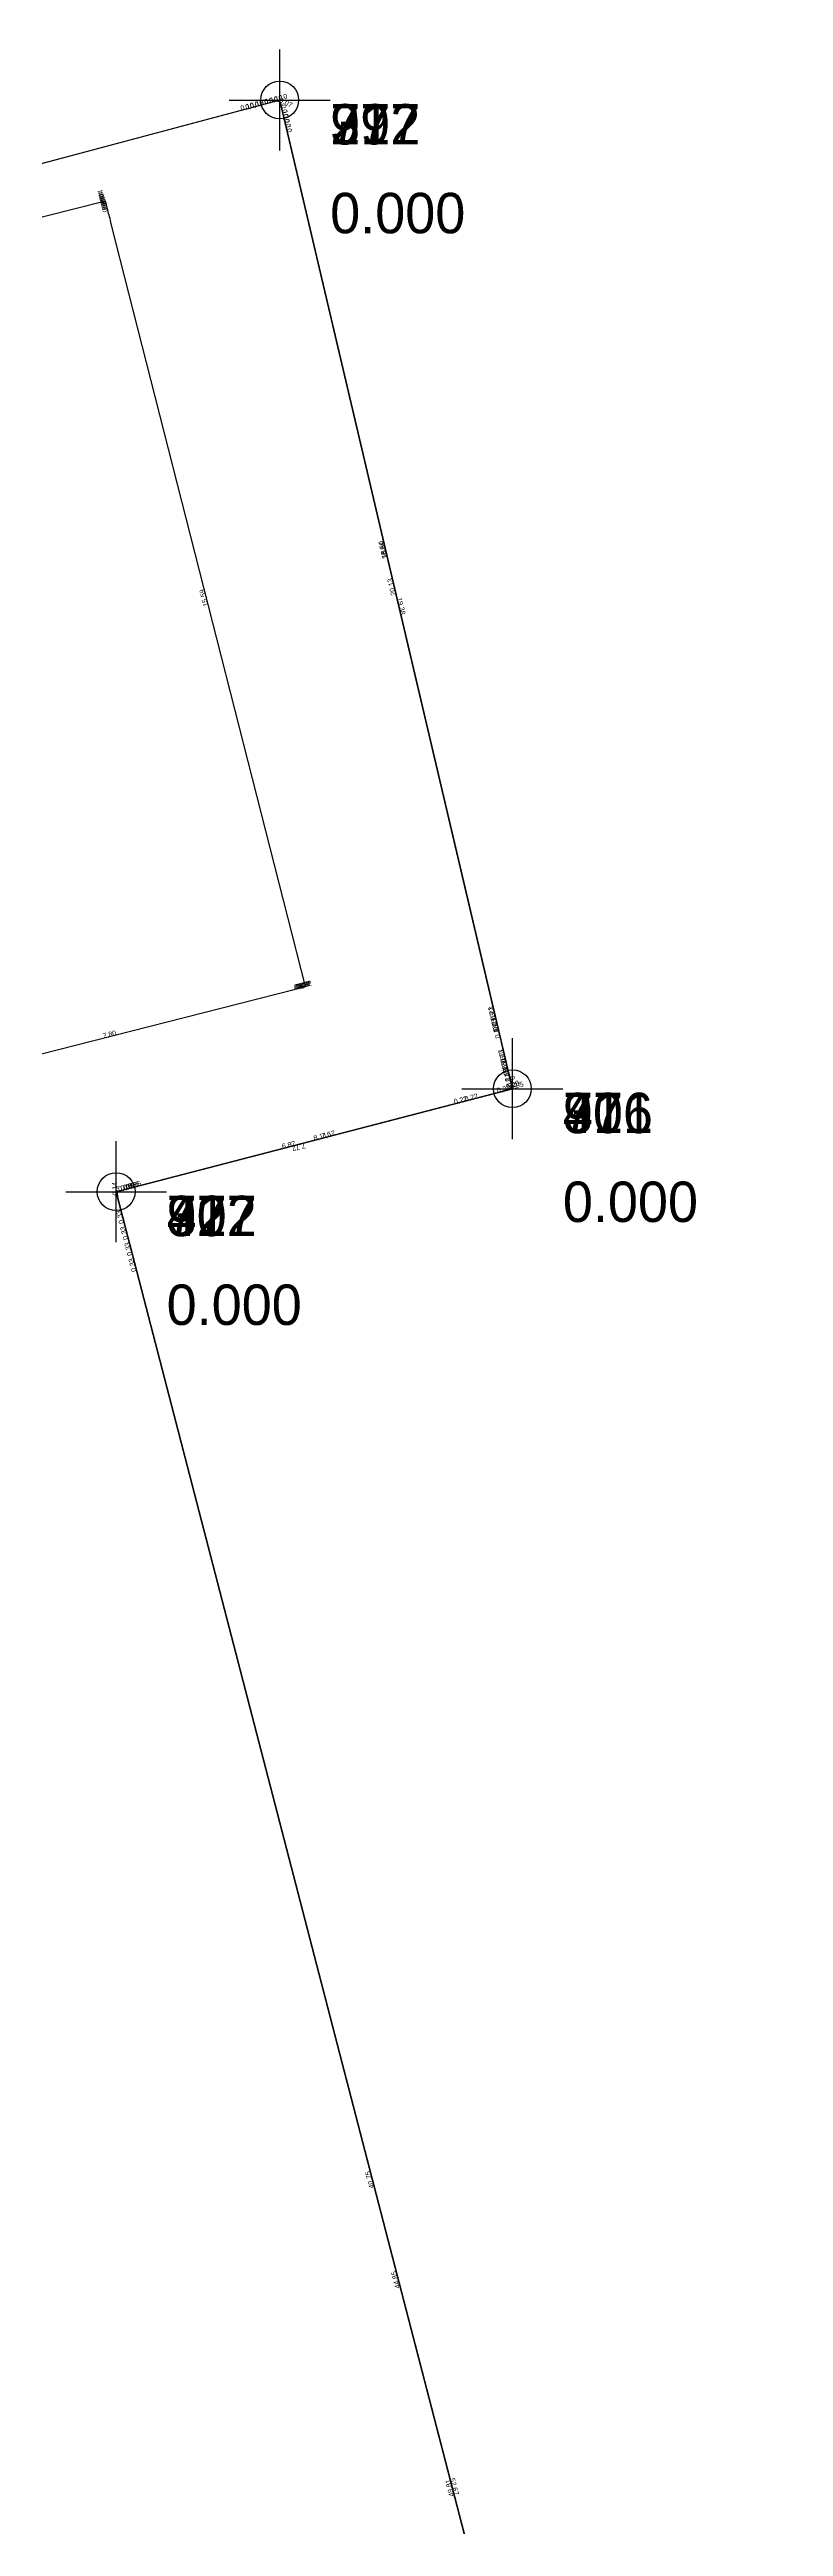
# Model space of a CAD drawing. Header units: metres. Extents: x 581016 to 32581287, y 5319908 to 5321142.
# Drawn here: x 581156.56 to 581171.1, y 5320193.09 to 5320242.17 of the extents above; entities that cross this region are included whole.
import ezdxf
from ezdxf.enums import TextEntityAlignment as Align

# ---------------------------------------------------------------- set-up
doc = ezdxf.new("R2010")
doc.units = ezdxf.units.M
doc.header["$PDMODE"] = 2
doc.header["$PDSIZE"] = 1
for name, color, linetype in [('EdgeLengths', 7, 'Continuous'), ('Flurstuecksgrenzedxf', 7, 'Continuous'), ('Gebaeudeumrissliniedxf', 7, 'Continuous'), ('Grenzpunktdxf', 7, 'Continuous'), ('PointHeights', 7, 'Continuous'), ('PointNames', 7, 'Continuous'), ('UmringIndustrieUGewerbefldxf', 7, 'Continuous'), ('UmringPWohnbauFldxf', 7, 'Continuous')]:
    doc.layers.add(name, color=color, linetype=linetype)

msp = doc.modelspace()

# ---------------------------------------------------------------- linework, layer by layer
at = {"layer": 'Flurstuecksgrenzedxf', "color": 178}
for points in [[(581141.75, 5320236), (581160.311, 5320240.954), (581160.405, 5320240.979), (581160.5, 5320241.005), (581160.595, 5320241.03), (581160.69, 5320241.055), (581160.784, 5320241.08), (581160.879, 5320241.106), (581160.974, 5320241.131), (581161.068, 5320241.156), (581161.13, 5320241.126), (581161.153, 5320241.031), (581161.175, 5320240.935), (581161.198, 5320240.839), (581161.22, 5320240.743), (581165.66, 5320221.876), (581165.683, 5320221.78), (581165.705, 5320221.684), (581165.728, 5320221.589), (581165.695, 5320221.571), (581165.657, 5320221.561), (581165.618, 5320221.551), (581165.58, 5320221.541), (581165.542, 5320221.531), (581165.503, 5320221.521), (581165.465, 5320221.511), (581165.426, 5320221.501), (581165.388, 5320221.491), (581165.35, 5320221.481), (581157.88, 5320219.54), (581171.1, 5320168.56)], [(581141.75, 5320236), (581160.311, 5320240.954), (581160.405, 5320240.979), (581160.5, 5320241.005), (581160.595, 5320241.03), (581160.69, 5320241.055), (581160.784, 5320241.08), (581160.879, 5320241.106), (581160.974, 5320241.131), (581161.068, 5320241.156), (581161.13, 5320241.126), (581161.153, 5320241.031), (581161.175, 5320240.935), (581161.198, 5320240.839), (581161.22, 5320240.743), (581165.66, 5320221.876), (581165.683, 5320221.78), (581165.705, 5320221.684), (581165.728, 5320221.589), (581165.695, 5320221.571), (581165.657, 5320221.561), (581165.618, 5320221.551), (581165.58, 5320221.541), (581165.542, 5320221.531), (581165.503, 5320221.521), (581165.465, 5320221.511), (581165.426, 5320221.501), (581165.388, 5320221.491), (581165.35, 5320221.481), (581157.88, 5320219.54), (581171.1, 5320168.56)], [(581170.83, 5320169.602), (581158.327, 5320217.818), (581158.244, 5320218.135), (581158.162, 5320218.452), (581158.08, 5320218.77), (581157.998, 5320219.087), (581157.915, 5320219.404), (581157.908, 5320219.547), (581157.957, 5320219.56), (581158.006, 5320219.573), (581158.054, 5320219.585), (581158.103, 5320219.598), (581158.152, 5320219.611), (581158.201, 5320219.623), (581158.25, 5320219.636), (581165.674, 5320221.565), (581165.723, 5320221.578), (581165.705, 5320221.684), (581165.677, 5320221.806), (581165.648, 5320221.928), (581165.619, 5320222.05), (581165.591, 5320222.172), (581165.562, 5320222.294), (581165.533, 5320222.416), (581165.505, 5320222.538), (581165.476, 5320222.66), (581165.447, 5320222.782), (581165.419, 5320222.903), (581165.39, 5320223.025), (581161.12, 5320241.17), (581142.921, 5320236.312)], [(581170.83, 5320169.602), (581158.327, 5320217.818), (581158.244, 5320218.135), (581158.162, 5320218.452), (581158.08, 5320218.77), (581157.998, 5320219.087), (581157.915, 5320219.404), (581157.908, 5320219.547), (581157.957, 5320219.56), (581158.006, 5320219.573), (581158.054, 5320219.585), (581158.103, 5320219.598), (581158.152, 5320219.611), (581158.201, 5320219.623), (581158.25, 5320219.636), (581165.674, 5320221.565), (581165.723, 5320221.578), (581165.705, 5320221.684), (581165.677, 5320221.806), (581165.648, 5320221.928), (581165.619, 5320222.05), (581165.591, 5320222.172), (581165.562, 5320222.294), (581165.533, 5320222.416), (581165.505, 5320222.538), (581165.476, 5320222.66), (581165.447, 5320222.782), (581165.419, 5320222.903), (581165.39, 5320223.025), (581161.12, 5320241.17), (581142.921, 5320236.312)]]:
    msp.add_lwpolyline(points, dxfattribs=at)
at = {"layer": 'Gebaeudeumrissliniedxf', "color": 178}
msp.add_lwpolyline([(581153.851, 5320221.625), (581161.408, 5320223.547), (581161.425, 5320223.552), (581161.442, 5320223.556), (581161.46, 5320223.561), (581161.477, 5320223.565), (581161.494, 5320223.57), (581161.512, 5320223.574), (581161.529, 5320223.579), (581161.546, 5320223.583), (581161.563, 5320223.588), (581161.581, 5320223.592), (581161.598, 5320223.597), (581161.615, 5320223.601), (581161.633, 5320223.606), (581157.784, 5320238.715), (581157.775, 5320238.75), (581157.766, 5320238.784), (581157.758, 5320238.819), (581157.749, 5320238.854), (581157.74, 5320238.888), (581157.731, 5320238.923), (581157.722, 5320238.957), (581157.713, 5320238.992), (581157.704, 5320239.027), (581157.695, 5320239.061), (581157.687, 5320239.096), (581157.678, 5320239.131), (581157.669, 5320239.165), (581149.85, 5320237.19)], dxfattribs=at)
msp.add_lwpolyline([(581153.851, 5320221.625), (581161.408, 5320223.547), (581161.425, 5320223.552), (581161.442, 5320223.556), (581161.46, 5320223.561), (581161.477, 5320223.565), (581161.494, 5320223.57), (581161.512, 5320223.574), (581161.529, 5320223.579), (581161.546, 5320223.583), (581161.563, 5320223.588), (581161.581, 5320223.592), (581161.598, 5320223.597), (581161.615, 5320223.601), (581161.633, 5320223.606), (581157.784, 5320238.715), (581157.775, 5320238.75), (581157.766, 5320238.784), (581157.758, 5320238.819), (581157.749, 5320238.854), (581157.74, 5320238.888), (581157.731, 5320238.923), (581157.722, 5320238.957), (581157.713, 5320238.992), (581157.704, 5320239.027), (581157.695, 5320239.061), (581157.687, 5320239.096), (581157.678, 5320239.131), (581157.669, 5320239.165), (581149.85, 5320237.19)], dxfattribs=at)
at = {"layer": 'Grenzpunktdxf', "color": 178}
for centre in [(581161.12, 5320241.17), (581161.12, 5320241.17), (581161.12, 5320241.17), (581161.12, 5320241.17), (581165.73, 5320221.58), (581165.73, 5320221.58), (581165.73, 5320221.58), (581165.73, 5320221.58), (581157.88, 5320219.54), (581157.88, 5320219.54), (581157.88, 5320219.54), (581157.88, 5320219.54)]:
    msp.add_circle(centre, 0.375, dxfattribs=at)
at = {"layer": 'Grenzpunktdxf', "linetype": 'Continuous'}
for p in [(581161.12, 5320241.17), (581161.12, 5320241.17), (581161.12, 5320241.17), (581161.12, 5320241.17), (581165.73, 5320221.58), (581165.73, 5320221.58), (581165.73, 5320221.58), (581165.73, 5320221.58), (581157.88, 5320219.54), (581157.88, 5320219.54), (581157.88, 5320219.54), (581157.88, 5320219.54)]:
    msp.add_point(p, dxfattribs=at)
at = {"layer": 'UmringIndustrieUGewerbefldxf', "color": 178}
msp.add_lwpolyline([(581168.109, 5320180.093), (581157.88, 5320219.54), (581164.477, 5320221.255), (581164.69, 5320221.31), (581164.903, 5320221.365), (581165.116, 5320221.42), (581165.329, 5320221.476), (581165.542, 5320221.531), (581165.724, 5320221.604), (581165.675, 5320221.813), (581165.626, 5320222.021), (581165.577, 5320222.23), (581165.528, 5320222.439), (581165.479, 5320222.648), (581165.43, 5320222.856), (581165.381, 5320223.065), (581161.12, 5320241.17), (581141.75, 5320236), (581140.72, 5320239.66), (581117.91, 5320233.651)], dxfattribs=at)
msp.add_lwpolyline([(581168.109, 5320180.093), (581157.88, 5320219.54), (581164.477, 5320221.255), (581164.69, 5320221.31), (581164.903, 5320221.365), (581165.116, 5320221.42), (581165.329, 5320221.476), (581165.542, 5320221.531), (581165.724, 5320221.604), (581165.675, 5320221.813), (581165.626, 5320222.021), (581165.577, 5320222.23), (581165.528, 5320222.439), (581165.479, 5320222.648), (581165.43, 5320222.856), (581165.381, 5320223.065), (581161.12, 5320241.17), (581141.75, 5320236), (581140.72, 5320239.66), (581117.91, 5320233.651)], dxfattribs=at)
at = {"layer": 'UmringPWohnbauFldxf', "color": 178}
msp.add_lwpolyline([(581169.138, 5320176.128), (581157.88, 5320219.54), (581165.73, 5320221.58), (581161.12, 5320241.17), (581144.109, 5320236.63), (581143.885, 5320236.57), (581143.661, 5320236.51), (581143.437, 5320236.45), (581143.214, 5320236.391), (581142.99, 5320236.331), (581142.766, 5320236.271), (581142.542, 5320236.211), (581142.318, 5320236.152), (581142.094, 5320236.092), (581141.871, 5320236.032), (581141.745, 5320236.02), (581141.733, 5320236.062), (581141.721, 5320236.104), (581140.72, 5320239.66), (581115.631, 5320233.05)], dxfattribs=at)
msp.add_lwpolyline([(581169.138, 5320176.128), (581157.88, 5320219.54), (581165.73, 5320221.58), (581161.12, 5320241.17), (581144.109, 5320236.63), (581143.885, 5320236.57), (581143.661, 5320236.51), (581143.437, 5320236.45), (581143.214, 5320236.391), (581142.99, 5320236.331), (581142.766, 5320236.271), (581142.542, 5320236.211), (581142.318, 5320236.152), (581142.094, 5320236.092), (581141.871, 5320236.032), (581141.745, 5320236.02), (581141.733, 5320236.062), (581141.721, 5320236.104), (581140.72, 5320239.66), (581115.631, 5320233.05)], dxfattribs=at)

# ---------------------------------------------------------------- texts
at = {"layer": 'EdgeLengths', "linetype": 'Continuous'}
for s, rotation, p in [('0,10', 14.9443, (581160.926, 5320241.108)), ('0,10', 14.9443, (581160.926, 5320241.108)), ('0,10', 14.9443, (581161.021, 5320241.134)), ('0,10', 14.9443, (581161.021, 5320241.134)), ('0,10', 14.9443, (581160.358, 5320240.957)), ('0,10', 14.9443, (581160.358, 5320240.957)), ('0,10', 14.9443, (581160.453, 5320240.982)), ('0,10', 14.9443, (581160.453, 5320240.982)), ('0,10', 14.9443, (581160.548, 5320241.007)), ('0,10', 14.9443, (581160.548, 5320241.007)), ('0,10', 14.9443, (581160.642, 5320241.032)), ('0,10', 14.9443, (581160.642, 5320241.032)), ('0,10', 14.9443, (581160.737, 5320241.058)), ('0,10', 14.9443, (581160.737, 5320241.058)), ('0,10', 14.9443, (581160.832, 5320241.083)), ('0,10', 14.9443, (581160.832, 5320241.083)), ('0,07', -25.6679, (581161.099, 5320241.131)), ('0,07', -25.6679, (581161.099, 5320241.131)), ('0,10', -76.7578, (581161.142, 5320241.069)), ('0,10', -76.7578, (581161.142, 5320241.069)), ('0,10', -76.7578, (581161.164, 5320240.973)), ('0,10', -76.7578, (581161.164, 5320240.973)), ('0,10', -76.7578, (581161.187, 5320240.877)), ('0,10', -76.7578, (581161.187, 5320240.877)), ('0,10', -76.7578, (581161.209, 5320240.781)), ('0,10', -76.7578, (581161.209, 5320240.781)), ('0,04', 104.3557, (581157.673, 5320239.138)), ('0,04', 104.3557, (581157.673, 5320239.138)), ('0,04', 104.3557, (581157.682, 5320239.103)), ('0,04', 104.3557, (581157.682, 5320239.103)), ('0,04', 104.3557, (581157.691, 5320239.069)), ('0,04', 104.3557, (581157.691, 5320239.069)), ('0,04', 104.3557, (581157.7, 5320239.034)), ('0,04', 104.3557, (581157.7, 5320239.034)), ('0,04', 104.3557, (581157.709, 5320238.999)), ('0,04', 104.3557, (581157.709, 5320238.999)), ('0,04', 104.3557, (581157.718, 5320238.965)), ('0,04', 104.3557, (581157.718, 5320238.965)), ('0,04', 104.3557, (581157.727, 5320238.93)), ('0,04', 104.3557, (581157.727, 5320238.93)), ('0,04', 104.3557, (581157.735, 5320238.896)), ('0,04', 104.3557, (581157.735, 5320238.896)), ('0,04', 104.3557, (581157.744, 5320238.861)), ('0,04', 104.3557, (581157.744, 5320238.861)), ('0,04', 104.3557, (581157.753, 5320238.826)), ('0,04', 104.3557, (581157.753, 5320238.826)), ('0,04', 104.3557, (581157.762, 5320238.792)), ('0,04', 104.3557, (581157.762, 5320238.792)), ('0,04', 104.3557, (581157.771, 5320238.757)), ('0,04', 104.3557, (581157.771, 5320238.757)), ('0,04', 104.3557, (581157.78, 5320238.722)), ('0,04', 104.3557, (581157.78, 5320238.722)), ('18,60', 103.2433, (581163.25, 5320232.108)), ('18,60', 103.2433, (581163.25, 5320232.108)), ('18,64', 103.2422, (581163.255, 5320232.088)), ('18,64', 103.2422, (581163.255, 5320232.088)), ('15,59', 104.29, (581159.708, 5320231.15)), ('15,59', 104.29, (581159.708, 5320231.15)), ('20,13', 103.2422, (581163.425, 5320231.365)), ('20,13', 103.2422, (581163.425, 5320231.365)), ('19,38', -76.7578, (581163.44, 5320231.3)), ('19,38', -76.7578, (581163.44, 5320231.3)), ('0,02', 14.537, (581161.416, 5320223.539)), ('0,02', 14.537, (581161.416, 5320223.539)), ('0,02', 14.537, (581161.434, 5320223.544)), ('0,02', 14.537, (581161.434, 5320223.544)), ('0,02', 14.537, (581161.451, 5320223.548)), ('0,02', 14.537, (581161.451, 5320223.548)), ('0,02', 14.537, (581161.468, 5320223.553)), ('0,02', 14.537, (581161.468, 5320223.553)), ('0,02', 14.537, (581161.486, 5320223.557)), ('0,02', 14.537, (581161.486, 5320223.557)), ('0,02', 14.537, (581161.503, 5320223.562)), ('0,02', 14.537, (581161.503, 5320223.562)), ('0,02', 14.537, (581161.52, 5320223.566)), ('0,02', 14.537, (581161.52, 5320223.566)), ('0,02', 14.537, (581161.537, 5320223.571)), ('0,02', 14.537, (581161.537, 5320223.571)), ('0,02', 14.537, (581161.555, 5320223.575)), ('0,02', 14.537, (581161.555, 5320223.575)), ('0,02', 14.537, (581161.572, 5320223.58)), ('0,02', 14.537, (581161.572, 5320223.58)), ('0,02', 14.537, (581161.589, 5320223.584)), ('0,02', 14.537, (581161.589, 5320223.584)), ('0,02', 14.537, (581161.607, 5320223.589)), ('0,02', 14.537, (581161.607, 5320223.589)), ('0,02', 14.537, (581161.624, 5320223.593)), ('0,02', 14.537, (581161.624, 5320223.593)), ('0,13', 103.2422, (581165.404, 5320222.954)), ('0,13', 103.2422, (581165.404, 5320222.954)), ('0,21', 103.2281, (581165.405, 5320222.951)), ('0,21', 103.2281, (581165.405, 5320222.951)), ('7,80', 14.274, (581157.629, 5320222.576)), ('7,80', 14.274, (581157.629, 5320222.576)), ('0,13', 103.2422, (581165.433, 5320222.832)), ('0,13', 103.2422, (581165.433, 5320222.832)), ('0,21', 103.2281, (581165.454, 5320222.742)), ('0,21', 103.2281, (581165.454, 5320222.742)), ('0,13', 103.2422, (581165.462, 5320222.711)), ('0,13', 103.2422, (581165.462, 5320222.711)), ('0,13', 103.2422, (581165.49, 5320222.589)), ('0,13', 103.2422, (581165.49, 5320222.589)), ('0,21', 103.2281, (581165.504, 5320222.533)), ('0,21', 103.2281, (581165.504, 5320222.533)), ('0,13', 103.2422, (581165.519, 5320222.467)), ('0,13', 103.2422, (581165.519, 5320222.467)), ('0,13', 103.2422, (581165.548, 5320222.345)), ('0,13', 103.2422, (581165.548, 5320222.345)), ('0,21', 103.2281, (581165.553, 5320222.325)), ('0,21', 103.2281, (581165.553, 5320222.325)), ('0,13', 103.2422, (581165.576, 5320222.223)), ('0,13', 103.2422, (581165.576, 5320222.223)), ('0,21', 103.2281, (581165.602, 5320222.116)), ('0,21', 103.2281, (581165.602, 5320222.116)), ('0,13', 103.2422, (581165.605, 5320222.101)), ('0,13', 103.2422, (581165.605, 5320222.101)), ('0,13', 103.2422, (581165.634, 5320221.979)), ('0,13', 103.2422, (581165.634, 5320221.979)), ('0,21', 103.2281, (581165.651, 5320221.907)), ('0,21', 103.2281, (581165.651, 5320221.907)), ('0,22', 14.5674, (581165.435, 5320221.493)), ('0,22', 14.5674, (581165.435, 5320221.493)), ('0,13', 103.2422, (581165.662, 5320221.857)), ('0,13', 103.2422, (581165.662, 5320221.857)), ('0,13', 103.2422, (581165.691, 5320221.735)), ('0,13', 103.2422, (581165.691, 5320221.735)), ('0,21', 103.2281, (581165.7, 5320221.698)), ('0,21', 103.2281, (581165.7, 5320221.698)), ('0,11', 99.4064, (581165.714, 5320221.621)), ('0,11', 99.4064, (581165.714, 5320221.621)), ('0,20', 21.7495, (581165.633, 5320221.557)), ('0,20', 21.7495, (581165.633, 5320221.557)), ('0,10', -76.7578, (581165.672, 5320221.818)), ('0,10', -76.7578, (581165.672, 5320221.818)), ('0,05', 14.5674, (581165.699, 5320221.562)), ('0,05', 14.5674, (581165.699, 5320221.562)), ('0,10', -76.7578, (581165.694, 5320221.722)), ('0,10', -76.7578, (581165.694, 5320221.722)), ('0,10', -76.7578, (581165.717, 5320221.627)), ('0,10', -76.7578, (581165.717, 5320221.627)), ('0,22', 14.5674, (581164.584, 5320221.272)), ('0,22', 14.5674, (581164.584, 5320221.272)), ('0,22', 14.5674, (581164.797, 5320221.327)), ('0,22', 14.5674, (581164.797, 5320221.327)), ('0,22', 14.5674, (581165.01, 5320221.383)), ('0,22', 14.5674, (581165.01, 5320221.383)), ('0,04', -165.4326, (581165.369, 5320221.476)), ('0,04', -165.4326, (581165.369, 5320221.476)), ('0,04', -165.4326, (581165.407, 5320221.486)), ('0,04', -165.4326, (581165.407, 5320221.486)), ('0,04', -165.4326, (581165.446, 5320221.496)), ('0,04', -165.4326, (581165.446, 5320221.496)), ('0,22', 14.5674, (581165.222, 5320221.438)), ('0,22', 14.5674, (581165.222, 5320221.438)), ('0,04', -165.4326, (581165.484, 5320221.506)), ('0,04', -165.4326, (581165.484, 5320221.506)), ('0,04', -165.4326, (581165.522, 5320221.516)), ('0,04', -165.4326, (581165.522, 5320221.516)), ('0,04', -165.4326, (581165.561, 5320221.526)), ('0,04', -165.4326, (581165.561, 5320221.526)), ('0,04', -165.4326, (581165.599, 5320221.536)), ('0,04', -165.4326, (581165.599, 5320221.536)), ('0,04', -165.4326, (581165.638, 5320221.546)), ('0,04', -165.4326, (581165.638, 5320221.546)), ('0,04', -165.4326, (581165.676, 5320221.556)), ('0,04', -165.4326, (581165.676, 5320221.556)), ('0,04', -151.5773, (581165.712, 5320221.57)), ('0,04', -151.5773, (581165.712, 5320221.57)), ('8,11', 14.5674, (581161.805, 5320220.55)), ('8,11', 14.5674, (581161.805, 5320220.55)), ('7,67', 14.5674, (581161.962, 5320220.591)), ('7,67', 14.5674, (581161.962, 5320220.591)), ('6,82', 14.5674, (581161.179, 5320220.387)), ('6,82', 14.5674, (581161.179, 5320220.387)), ('7,72', -165.4326, (581161.615, 5320220.501)), ('7,72', -165.4326, (581161.615, 5320220.501)), ('0,14', 92.9351, (581157.912, 5320219.466)), ('0,14', 92.9351, (581157.912, 5320219.466)), ('0,05', 14.5674, (581157.932, 5320219.544)), ('0,05', 14.5674, (581157.932, 5320219.544)), ('0,05', 14.5674, (581157.981, 5320219.556)), ('0,05', 14.5674, (581157.981, 5320219.556)), ('0,05', 14.5674, (581158.03, 5320219.569)), ('0,05', 14.5674, (581158.03, 5320219.569)), ('0,05', 14.5674, (581158.079, 5320219.582)), ('0,05', 14.5674, (581158.079, 5320219.582)), ('0,05', 14.5674, (581158.128, 5320219.594)), ('0,05', 14.5674, (581158.128, 5320219.594)), ('0,05', 14.5674, (581158.177, 5320219.607)), ('0,05', 14.5674, (581158.177, 5320219.607)), ('0,05', 14.5674, (581158.225, 5320219.62)), ('0,05', 14.5674, (581158.225, 5320219.62)), ('0,33', 104.5376, (581157.956, 5320219.235)), ('0,33', 104.5376, (581157.956, 5320219.235)), ('0,33', 104.5376, (581158.039, 5320218.918)), ('0,33', 104.5376, (581158.039, 5320218.918)), ('0,33', 104.5376, (581158.121, 5320218.601)), ('0,33', 104.5376, (581158.121, 5320218.601)), ('0,33', 104.5376, (581158.203, 5320218.284)), ('0,33', 104.5376, (581158.203, 5320218.284)), ('0,33', 104.5376, (581158.285, 5320217.967)), ('0,33', 104.5376, (581158.285, 5320217.967)), ('40,75', 104.5376, (581162.995, 5320199.806)), ('40,75', 104.5376, (581162.995, 5320199.806)), ('44,85', 104.5376, (581163.509, 5320197.824)), ('44,85', 104.5376, (581163.509, 5320197.824)), ('49,81', 104.5376, (581164.578, 5320193.7)), ('49,81', 104.5376, (581164.578, 5320193.7)), ('52,67', -75.4624, (581164.49, 5320194.04)), ('52,67', -75.4624, (581164.49, 5320194.04))]:
    msp.add_text(s, height=0.1, rotation=rotation, dxfattribs=at).set_placement(p)
at = {"layer": 'PointHeights', "linetype": 'Continuous'}
for p in [(581162.12, 5320239.33), (581162.12, 5320239.33), (581162.12, 5320239.33), (581162.12, 5320239.33), (581166.73, 5320219.74), (581166.73, 5320219.74), (581166.73, 5320219.74), (581166.73, 5320219.74), (581158.88, 5320217.7), (581158.88, 5320217.7), (581158.88, 5320217.7), (581158.88, 5320217.7)]:
    msp.add_text('0.000', height=0.8, dxfattribs=at).set_placement(p, align=Align.TOP_LEFT)
at = {"layer": 'PointNames', "linetype": 'Continuous'}
for s, p in [('37', (581162.12, 5320241.09)), ('972', (581162.12, 5320241.09)), ('297', (581162.12, 5320241.09)), ('712', (581162.12, 5320241.09)), ('41', (581166.73, 5320221.5)), ('301', (581166.73, 5320221.5)), ('976', (581166.73, 5320221.5)), ('716', (581166.73, 5320221.5)), ('42', (581158.88, 5320219.46)), ('302', (581158.88, 5320219.46)), ('977', (581158.88, 5320219.46)), ('717', (581158.88, 5320219.46))]:
    msp.add_text(s, height=0.8, dxfattribs=at).set_placement(p, align=Align.TOP_LEFT)

doc.saveas('drawing.dxf')
